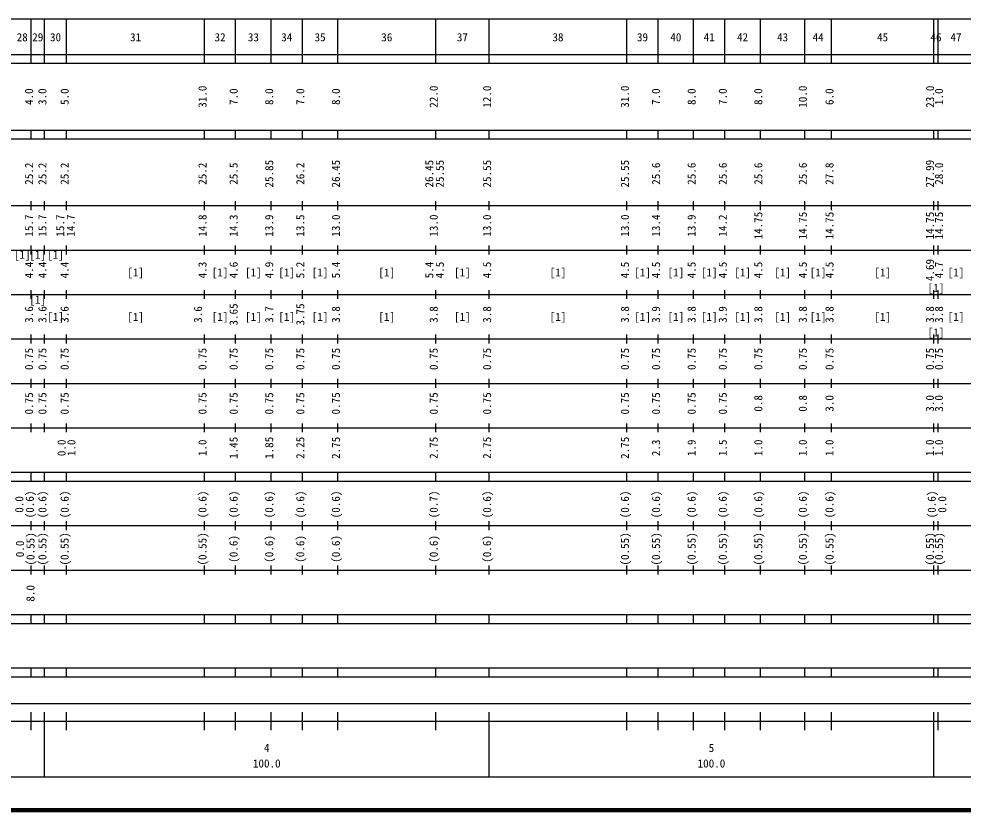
# Model space of a CAD drawing. Units: millimetres on the paper, enlarged 1000 times. Extents: x 40000 to 680000, y 20000 to 380000.
# Drawn here: x 262256 to 474601, y 20000 to 198000 of the extents above; entities that cross this region are included whole.
import ezdxf
from ezdxf.enums import TextEntityAlignment as Align

# ---------------------------------------------------------------- set-up
doc = ezdxf.new("R2010")
doc.units = ezdxf.units.MM
doc.header["$LTSCALE"] = 1000
doc.layers.add('M-TTL', color=2, linetype='Continuous', lineweight=140)
doc.layers.add('M-TTL-BAND', color=7, linetype='Continuous', lineweight=25)
doc.styles.add('ＭＳ ゴシック', font='')
doc.styles.get('ＭＳ ゴシック').set_extended_font_data('MS Gothic')

msp = doc.modelspace()

# ---------------------------------------------------------------- linework, layer by layer
at = {"layer": 'M-TTL'}
msp.add_line((40000, 20000), (680000, 20000), dxfattribs=at)
at = {"layer": 'M-TTL-BAND'}
for p, q in [((68000, 198000), (579000, 198000)), ((265000, 188000), (265000, 198000)), ((268000, 188000), (268000, 198000)), ((273000, 188000), (273000, 198000)), ((304000, 188000), (304000, 198000)), ((311000, 188000), (311000, 198000)), ((319000, 188000), (319000, 198000)), ((326000, 188000), (326000, 198000)), ((334000, 188000), (334000, 198000)), ((356000, 188000), (356000, 198000)), ((368000, 188000), (368000, 198000)), ((399000, 188000), (399000, 198000)), ((406000, 188000), (406000, 198000)), ((414000, 188000), (414000, 198000)), ((421000, 188000), (421000, 198000)), ((429000, 188000), (429000, 198000)), ((439000, 188000), (439000, 198000)), ((445000, 188000), (445000, 198000)), ((468000, 188000), (468000, 198000)), ((469000, 188000), (469000, 198000)), ((40000, 190000), (579000, 190000)), ((40000, 188000), (579000, 188000)), ((40000, 173000), (579000, 173000)), ((265000, 171000), (265000, 173000)), ((268000, 171000), (268000, 173000)), ((273000, 171000), (273000, 173000)), ((304000, 171000), (304000, 173000)), ((311000, 171000), (311000, 173000)), ((319000, 171000), (319000, 173000)), ((326000, 171000), (326000, 173000)), ((334000, 171000), (334000, 173000)), ((356000, 171000), (356000, 173000)), ((368000, 171000), (368000, 173000)), ((399000, 171000), (399000, 173000)), ((406000, 171000), (406000, 173000)), ((414000, 171000), (414000, 173000)), ((421000, 171000), (421000, 173000)), ((429000, 171000), (429000, 173000)), ((439000, 171000), (439000, 173000)), ((445000, 171000), (445000, 173000)), ((468000, 171000), (468000, 173000)), ((469000, 171000), (469000, 173000)), ((40000, 171000), (579000, 171000)), ((40000, 156000), (579000, 156000)), ((265000, 155000), (265000, 157000)), ((268000, 155000), (268000, 157000)), ((273000, 155000), (273000, 157000)), ((304000, 155000), (304000, 157000)), ((311000, 155000), (311000, 157000)), ((319000, 155000), (319000, 157000)), ((326000, 155000), (326000, 157000)), ((334000, 155000), (334000, 157000)), ((356000, 155000), (356000, 157000)), ((368000, 155000), (368000, 157000)), ((399000, 155000), (399000, 157000)), ((406000, 155000), (406000, 157000)), ((414000, 155000), (414000, 157000)), ((421000, 155000), (421000, 157000)), ((429000, 155000), (429000, 157000)), ((439000, 155000), (439000, 157000)), ((445000, 155000), (445000, 157000)), ((468000, 155000), (468000, 157000)), ((469000, 155000), (469000, 157000)), ((265000, 145000), (265000, 147000)), ((268000, 145000), (268000, 147000)), ((273000, 145000), (273000, 147000)), ((304000, 145000), (304000, 147000)), ((311000, 145000), (311000, 147000)), ((319000, 145000), (319000, 147000)), ((326000, 145000), (326000, 147000)), ((334000, 145000), (334000, 147000)), ((356000, 145000), (356000, 147000)), ((368000, 145000), (368000, 147000)), ((399000, 145000), (399000, 147000)), ((406000, 145000), (406000, 147000)), ((414000, 145000), (414000, 147000)), ((421000, 145000), (421000, 147000)), ((429000, 145000), (429000, 147000)), ((439000, 145000), (439000, 147000)), ((445000, 145000), (445000, 147000)), ((468000, 145000), (468000, 147000)), ((469000, 145000), (469000, 147000)), ((46000, 146000), (579000, 146000)), ((52000, 136000), (579000, 136000)), ((265000, 135000), (265000, 137000)), ((268000, 135000), (268000, 137000)), ((273000, 135000), (273000, 137000)), ((304000, 135000), (304000, 137000)), ((311000, 135000), (311000, 137000)), ((319000, 135000), (319000, 137000)), ((326000, 135000), (326000, 137000)), ((334000, 135000), (334000, 137000)), ((356000, 135000), (356000, 137000)), ((368000, 135000), (368000, 137000)), ((399000, 135000), (399000, 137000)), ((406000, 135000), (406000, 137000)), ((414000, 135000), (414000, 137000)), ((421000, 135000), (421000, 137000)), ((429000, 135000), (429000, 137000)), ((439000, 135000), (439000, 137000)), ((445000, 135000), (445000, 137000)), ((468000, 135000), (468000, 137000)), ((469000, 135000), (469000, 137000)), ((46000, 126000), (579000, 126000)), ((265000, 125000), (265000, 127000)), ((268000, 125000), (268000, 127000)), ((273000, 125000), (273000, 127000)), ((304000, 125000), (304000, 127000)), ((311000, 125000), (311000, 127000)), ((319000, 125000), (319000, 127000)), ((326000, 125000), (326000, 127000)), ((334000, 125000), (334000, 127000)), ((356000, 125000), (356000, 127000)), ((368000, 125000), (368000, 127000)), ((399000, 125000), (399000, 127000)), ((406000, 125000), (406000, 127000)), ((414000, 125000), (414000, 127000)), ((421000, 125000), (421000, 127000)), ((429000, 125000), (429000, 127000)), ((439000, 125000), (439000, 127000)), ((445000, 125000), (445000, 127000)), ((468000, 125000), (468000, 127000)), ((469000, 125000), (469000, 127000)), ((265000, 115000), (265000, 117000)), ((268000, 115000), (268000, 117000)), ((273000, 115000), (273000, 117000)), ((304000, 115000), (304000, 117000)), ((311000, 115000), (311000, 117000)), ((319000, 115000), (319000, 117000)), ((326000, 115000), (326000, 117000)), ((334000, 115000), (334000, 117000)), ((356000, 115000), (356000, 117000)), ((368000, 115000), (368000, 117000)), ((399000, 115000), (399000, 117000)), ((406000, 115000), (406000, 117000)), ((414000, 115000), (414000, 117000)), ((421000, 115000), (421000, 117000)), ((429000, 115000), (429000, 117000)), ((439000, 115000), (439000, 117000)), ((445000, 115000), (445000, 117000)), ((468000, 115000), (468000, 117000)), ((469000, 115000), (469000, 117000)), ((52000, 116000), (579000, 116000)), ((265000, 105000), (265000, 107000)), ((268000, 105000), (268000, 107000)), ((273000, 105000), (273000, 107000)), ((304000, 105000), (304000, 107000)), ((311000, 105000), (311000, 107000)), ((319000, 105000), (319000, 107000)), ((326000, 105000), (326000, 107000)), ((334000, 105000), (334000, 107000)), ((356000, 105000), (356000, 107000)), ((368000, 105000), (368000, 107000)), ((399000, 105000), (399000, 107000)), ((406000, 105000), (406000, 107000)), ((414000, 105000), (414000, 107000)), ((421000, 105000), (421000, 107000)), ((429000, 105000), (429000, 107000)), ((439000, 105000), (439000, 107000)), ((445000, 105000), (445000, 107000)), ((468000, 105000), (468000, 107000)), ((469000, 105000), (469000, 107000)), ((46000, 106000), (579000, 106000)), ((40000, 96000), (579000, 96000)), ((265000, 94000), (265000, 96000)), ((268000, 94000), (268000, 96000)), ((273000, 94000), (273000, 96000)), ((304000, 94000), (304000, 96000)), ((311000, 94000), (311000, 96000)), ((319000, 94000), (319000, 96000)), ((326000, 94000), (326000, 96000)), ((334000, 94000), (334000, 96000)), ((356000, 94000), (356000, 96000)), ((368000, 94000), (368000, 96000)), ((399000, 94000), (399000, 96000)), ((406000, 94000), (406000, 96000)), ((414000, 94000), (414000, 96000)), ((421000, 94000), (421000, 96000)), ((429000, 94000), (429000, 96000)), ((439000, 94000), (439000, 96000)), ((445000, 94000), (445000, 96000)), ((468000, 94000), (468000, 96000)), ((469000, 94000), (469000, 96000)), ((40000, 94000), (579000, 94000)), ((265000, 83000), (265000, 85000)), ((268000, 83000), (268000, 85000)), ((273000, 83000), (273000, 85000)), ((304000, 83000), (304000, 85000)), ((311000, 83000), (311000, 85000)), ((319000, 83000), (319000, 85000)), ((326000, 83000), (326000, 85000)), ((334000, 83000), (334000, 85000)), ((356000, 83000), (356000, 85000)), ((368000, 83000), (368000, 85000)), ((399000, 83000), (399000, 85000)), ((406000, 83000), (406000, 85000)), ((414000, 83000), (414000, 85000)), ((421000, 83000), (421000, 85000)), ((429000, 83000), (429000, 85000)), ((439000, 83000), (439000, 85000)), ((445000, 83000), (445000, 85000)), ((468000, 83000), (468000, 85000)), ((469000, 83000), (469000, 85000)), ((49000, 84000), (579000, 84000)), ((265000, 73000), (265000, 75000)), ((268000, 73000), (268000, 75000)), ((273000, 73000), (273000, 75000)), ((304000, 73000), (304000, 75000)), ((311000, 73000), (311000, 75000)), ((319000, 73000), (319000, 75000)), ((326000, 73000), (326000, 75000)), ((334000, 73000), (334000, 75000)), ((356000, 73000), (356000, 75000)), ((368000, 73000), (368000, 75000)), ((399000, 73000), (399000, 75000)), ((406000, 73000), (406000, 75000)), ((414000, 73000), (414000, 75000)), ((421000, 73000), (421000, 75000)), ((429000, 73000), (429000, 75000)), ((439000, 73000), (439000, 75000)), ((445000, 73000), (445000, 75000)), ((468000, 73000), (468000, 75000)), ((469000, 73000), (469000, 75000)), ((40000, 74000), (579000, 74000)), ((40000, 64000), (579000, 64000)), ((265000, 62000), (265000, 64000)), ((268000, 62000), (268000, 64000)), ((273000, 62000), (273000, 64000)), ((304000, 62000), (304000, 64000)), ((311000, 62000), (311000, 64000)), ((319000, 62000), (319000, 64000)), ((326000, 62000), (326000, 64000)), ((334000, 62000), (334000, 64000)), ((356000, 62000), (356000, 64000)), ((368000, 62000), (368000, 64000)), ((399000, 62000), (399000, 64000)), ((406000, 62000), (406000, 64000)), ((414000, 62000), (414000, 64000)), ((421000, 62000), (421000, 64000)), ((429000, 62000), (429000, 64000)), ((439000, 62000), (439000, 64000)), ((445000, 62000), (445000, 64000)), ((468000, 62000), (468000, 64000)), ((469000, 62000), (469000, 64000)), ((40000, 62000), (579000, 62000)), ((40000, 52000), (579000, 52000)), ((265000, 50000), (265000, 52000)), ((268000, 50000), (268000, 52000)), ((273000, 50000), (273000, 52000)), ((304000, 50000), (304000, 52000)), ((311000, 50000), (311000, 52000)), ((319000, 50000), (319000, 52000)), ((326000, 50000), (326000, 52000)), ((334000, 50000), (334000, 52000)), ((356000, 50000), (356000, 52000)), ((368000, 50000), (368000, 52000)), ((399000, 50000), (399000, 52000)), ((406000, 50000), (406000, 52000)), ((414000, 50000), (414000, 52000)), ((421000, 50000), (421000, 52000)), ((429000, 50000), (429000, 52000)), ((439000, 50000), (439000, 52000)), ((445000, 50000), (445000, 52000)), ((468000, 50000), (468000, 52000)), ((469000, 50000), (469000, 52000)), ((40000, 50000), (579000, 50000)), ((71000, 44000), (565000, 44000)), ((265000, 38000), (265000, 42000)), ((268000, 27500), (268000, 42000)), ((273000, 38000), (273000, 42000)), ((304000, 38000), (304000, 42000)), ((311000, 38000), (311000, 42000)), ((319000, 38000), (319000, 42000)), ((326000, 38000), (326000, 42000)), ((334000, 38000), (334000, 42000)), ((356000, 38000), (356000, 42000)), ((368000, 27500), (368000, 42000)), ((399000, 38000), (399000, 42000)), ((406000, 38000), (406000, 42000)), ((414000, 38000), (414000, 42000)), ((421000, 38000), (421000, 42000)), ((429000, 38000), (429000, 42000)), ((439000, 38000), (439000, 42000)), ((445000, 38000), (445000, 42000)), ((468000, 27500), (468000, 42000)), ((469000, 38000), (469000, 42000)), ((40000, 40000), (579000, 40000)), ((68000, 27500), (579000, 27500))]:
    msp.add_line(p, q, dxfattribs=at)

# ---------------------------------------------------------------- texts
at = {"layer": 'M-TTL-BAND', "style": 'ＭＳ ゴシック'}
for s, p in [('28', (263000, 192405)), ('29', (266500, 192405)), ('30', (270500, 192405)), ('31', (288500, 192405)), ('32', (307500, 192405)), ('33', (315000, 192405)), ('34', (322500, 192405)), ('35', (330000, 192405)), ('36', (345000, 192405)), ('37', (362000, 192405)), ('38', (383500, 192405)), ('39', (402500, 192405)), ('40', (410000, 192405)), ('41', (417500, 192405)), ('42', (425000, 192405)), ('43', (434000, 192405)), ('44', (442000, 192405)), ('45', (456500, 192405)), ('46', (468500, 192405)), ('47', (473000, 192405)), ('[1]', (263000, 143500)), ('[1]', (266500, 143500)), ('[1]', (270500, 143500)), ('[1]', (288500, 139500)), ('[1]', (307500, 139500)), ('[1]', (315000, 139500)), ('[1]', (322500, 139500)), ('[1]', (330000, 139500)), ('[1]', (345000, 139500)), ('[1]', (362000, 139500)), ('[1]', (383500, 139500)), ('[1]', (402500, 139500)), ('[1]', (410000, 139500)), ('[1]', (417500, 139500)), ('[1]', (425000, 139500)), ('[1]', (434000, 139500)), ('[1]', (442000, 139500)), ('[1]', (456500, 139500)), ('[1]', (473000, 139500)), ('[1]', (468500, 136000)), ('[1]', (266500, 133375)), ('[1]', (270500, 129500)), ('[1]', (288500, 129500)), ('[1]', (307500, 129500)), ('[1]', (315000, 129500)), ('[1]', (322500, 129500)), ('[1]', (330000, 129500)), ('[1]', (345000, 129500)), ('[1]', (362000, 129500)), ('[1]', (383500, 129500)), ('[1]', (402500, 129500)), ('[1]', (410000, 129500)), ('[1]', (417500, 129500)), ('[1]', (425000, 129500)), ('[1]', (434000, 129500)), ('[1]', (442000, 129500)), ('[1]', (456500, 129500)), ('[1]', (473000, 129500)), ('[1]', (468500, 126000)), ('4', (318000, 32523)), ('5', (418000, 32523)), ('100.0', (318000, 29033)), ('100.0', (418000, 29033))]:
    msp.add_text(s, height=1833, dxfattribs=at).set_placement(p, align=Align.BOTTOM_CENTER)
for s, p in [('31.0', (305000, 180500)), ('22.0', (357000, 180500)), ('12.0', (369000, 180500)), ('31.0', (400000, 180500)), ('10.0', (440000, 180500)), ('23.0', (468622, 180500)), ('4.0', (266000, 180500)), ('3.0', (269000, 180500)), ('5.0', (274000, 180500)), ('7.0', (312000, 180500)), ('8.0', (320000, 180500)), ('7.0', (327000, 180500)), ('8.0', (335000, 180500)), ('7.0', (407000, 180500)), ('8.0', (415000, 180500)), ('7.0', (422000, 180500)), ('8.0', (430000, 180500)), ('6.0', (446000, 180500)), ('1.0', (470632, 180500)), ('25.85', (320000, 163174)), ('26.45', (335000, 163174)), ('26.45', (356000, 163174)), ('25.55', (358370, 163174)), ('25.55', (369000, 163174)), ('25.55', (400000, 163174)), ('27.99', (468588, 163174)), ('25.2', (266000, 163174)), ('25.2', (269000, 163174)), ('25.2', (274000, 163174)), ('25.2', (305000, 163174)), ('25.5', (312000, 163174)), ('26.2', (327000, 163174)), ('25.6', (407000, 163174)), ('25.6', (415000, 163174)), ('25.6', (422000, 163174)), ('25.6', (430000, 163174)), ('25.6', (440000, 163174)), ('27.8', (446000, 163174)), ('28.0', (470632, 163174)), ('15.7', (266000, 151500)), ('15.7', (269000, 151500)), ('15.7', (273000, 151500)), ('14.7', (275370, 151500)), ('14.8', (305000, 151500)), ('14.3', (312000, 151500)), ('13.9', (320000, 151500)), ('13.5', (327000, 151500)), ('13.0', (335000, 151500)), ('13.0', (357000, 151500)), ('13.0', (369000, 151500)), ('13.0', (400000, 151500)), ('13.4', (407000, 151500)), ('13.9', (415000, 151500)), ('14.2', (422000, 151500)), ('14.75', (430000, 151500)), ('14.75', (440000, 151500)), ('14.75', (446000, 151500)), ('14.75', (468588, 151500)), ('14.75', (470632, 151500)), ('4.4', (266000, 141500)), ('4.4', (269000, 141500)), ('4.4', (274000, 141500)), ('4.3', (305000, 141500)), ('4.6', (312000, 141500)), ('4.9', (320000, 141500)), ('5.2', (327000, 141500)), ('5.4', (335000, 141500)), ('5.4', (356000, 141500)), ('4.5', (358370, 141500)), ('4.5', (369000, 141500)), ('4.5', (400000, 141500)), ('4.5', (407000, 141500)), ('4.5', (415000, 141500)), ('4.5', (422000, 141500)), ('4.5', (430000, 141500)), ('4.5', (440000, 141500)), ('4.5', (446000, 141500)), ('4.69', (468588, 141500)), ('4.7', (470632, 141500)), ('3.65', (312000, 131500)), ('3.75', (327000, 131500)), ('3.6', (266000, 131500)), ('3.6', (269000, 131500)), ('3.6', (274000, 131500)), ('3.6', (304000, 131500)), ('3.7', (320000, 131500)), ('3.8', (335000, 131500)), ('3.8', (357000, 131500)), ('3.8', (369000, 131500)), ('3.8', (400000, 131500)), ('3.9', (407000, 131500)), ('3.8', (415000, 131500)), ('3.9', (422000, 131500)), ('3.8', (430000, 131500)), ('3.8', (440000, 131500)), ('3.8', (446000, 131500)), ('3.8', (468588, 131500)), ('3.8', (470632, 131500)), ('0.75', (266000, 121500)), ('0.75', (269000, 121500)), ('0.75', (274000, 121500)), ('0.75', (305000, 121500)), ('0.75', (312000, 121500)), ('0.75', (320000, 121500)), ('0.75', (327000, 121500)), ('0.75', (335000, 121500)), ('0.75', (357000, 121500)), ('0.75', (369000, 121500)), ('0.75', (400000, 121500)), ('0.75', (407000, 121500)), ('0.75', (415000, 121500)), ('0.75', (422000, 121500)), ('0.75', (430000, 121500)), ('0.75', (440000, 121500)), ('0.75', (446000, 121500)), ('0.75', (468588, 121500)), ('0.75', (470632, 121500)), ('0.75', (266000, 111500)), ('0.75', (269000, 111500)), ('0.75', (274000, 111500)), ('0.75', (305000, 111500)), ('0.75', (312000, 111500)), ('0.75', (320000, 111500)), ('0.75', (327000, 111500)), ('0.75', (335000, 111500)), ('0.75', (357000, 111500)), ('0.75', (369000, 111500)), ('0.75', (400000, 111500)), ('0.75', (407000, 111500)), ('0.75', (415000, 111500)), ('0.75', (422000, 111500)), ('0.8', (430000, 111500)), ('0.8', (440000, 111500)), ('3.0', (446000, 111500)), ('3.0', (468588, 111500)), ('3.0', (470632, 111500)), ('0.0', (273322, 101500)), ('1.0', (275534, 101500)), ('1.0', (305000, 101500)), ('1.45', (312000, 101500)), ('1.85', (320000, 101500)), ('2.25', (327000, 101500)), ('2.75', (335000, 101500)), ('2.75', (357000, 101500)), ('2.75', (369000, 101500)), ('2.75', (400000, 101500)), ('2.3', (407000, 101500)), ('1.9', (415000, 101500)), ('1.5', (422000, 101500)), ('1.0', (430000, 101500)), ('1.0', (440000, 101500)), ('1.0', (446000, 101500)), ('1.0', (468588, 101500)), ('1.0', (470632, 101500)), ('(0.6)', (266172, 88764)), ('(0.6)', (269000, 88764)), ('(0.6)', (274000, 88764)), ('(0.6)', (305000, 88764)), ('(0.6)', (312000, 88764)), ('(0.6)', (320000, 88764)), ('(0.6)', (327000, 88764)), ('(0.6)', (335000, 88764)), ('(0.7)', (357000, 88764)), ('(0.6)', (369000, 88764)), ('(0.6)', (400000, 88764)), ('(0.6)', (407000, 88764)), ('(0.6)', (415000, 88764)), ('(0.6)', (422000, 88764)), ('(0.6)', (430000, 88764)), ('(0.6)', (440000, 88764)), ('(0.6)', (446000, 88764)), ('(0.6)', (469000, 88764)), ('(0.6)', (469000, 88764)), ('0.0', (263802, 88764)), ('0.0', (471370, 88764)), ('(0.55)', (266317, 78764)), ('(0.55)', (269000, 78764)), ('(0.55)', (274000, 78764)), ('(0.55)', (305000, 78764)), ('(0.6)', (312000, 78764)), ('(0.6)', (320000, 78764)), ('(0.6)', (327000, 78764)), ('(0.6)', (335000, 78764)), ('(0.6)', (357000, 78764)), ('(0.6)', (369000, 78764)), ('(0.55)', (400000, 78764)), ('(0.55)', (407000, 78764)), ('(0.55)', (415000, 78764)), ('(0.55)', (422000, 78764)), ('(0.55)', (430000, 78764)), ('(0.55)', (440000, 78764)), ('(0.55)', (446000, 78764)), ('(0.55)', (468588, 78764)), ('(0.55)', (470632, 78764)), ('0.0', (263947, 78764)), ('8.0', (266313, 68764))]:
    msp.add_text(s, height=1833, rotation=90, dxfattribs=at).set_placement(p, align=Align.BOTTOM_CENTER)

doc.saveas('drawing.dxf')
